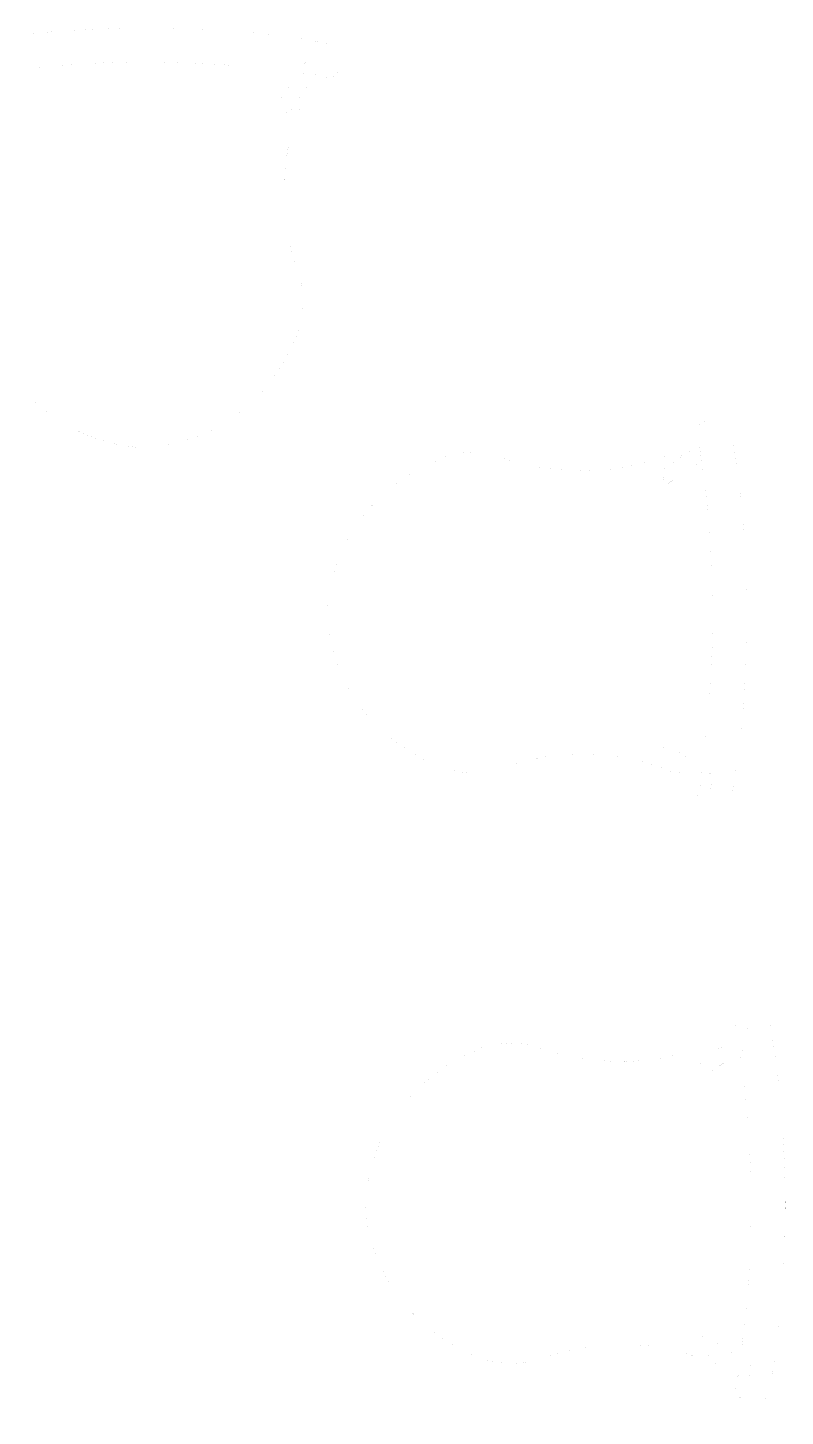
# Model space of a CAD drawing. Header units: metres. Extents: x -6.2 to 4.5, y -5 to 2.9.
# Drawn here: x -5.099 to -4.029, y -0.807 to 1.153 of the extents above; entities that cross this region are included whole.
import ezdxf

# ---------------------------------------------------------------- set-up
doc = ezdxf.new("R2010")
doc.units = ezdxf.units.M
doc.header["$LTSCALE"] = 10
doc.layers.get('0').update_dxf_attribs({"linetype": 'CONTINUOUS', "lineweight": 100})
doc.layers.add('roomitems', color=2, linetype='CONTINUOUS', lineweight=100)

# ---------------------------------------------------------------- blocks, each defined once
blk = doc.blocks.new('F-1-1')
at = {"color": 0, "const_width": 0.01}
for points in [[(1000, 250), (1000, 166.7)], [(1000, 166.7), (1000, 83.3)], [(1000, 83.3), (1000, 0)], [(1000, 0), (1000, -83.3)], [(1000, -83.3), (1000, -166.7)], [(1000, -166.7), (1000, -250)], [(1000, -250), (1000, -333.3)], [(1000, -333.3), (1000, -416.7)], [(1000, -416.7), (1000, -500)], [(-666.7, -500), (-833.3, -500)], [(-500, -500), (-666.7, -500)], [(-333.3, -500), (-500, -500)], [(-166.7, -500), (-333.3, -500)], [(0, -500), (-166.7, -500)], [(166.7, -500), (0, -500)], [(333.3, -500), (166.7, -500)], [(500, -500), (333.3, -500)], [(666.7, -500), (500, -500)], [(833.3, -500), (666.7, -500)], [(1000, -500), (833.3, -500)]]:
    blk.add_lwpolyline(points, dxfattribs=at)
blk = doc.blocks.new('F-1-8')
at = {"color": 0, "const_width": 0.01}
for points in [[(-87.8, 294), (-109.7, 292.7)], [(-65.8, 295.1), (-87.8, 294)], [(-43.9, 295.9), (-65.8, 295.1)], [(-21.9, 296.4), (-43.9, 295.9)], [(0, 296.5), (-21.9, 296.4)], [(22.2, 296.4), (0, 296.5)], [(44.5, 296), (22.2, 296.4)], [(66.7, 295.3), (44.5, 296)], [(88.9, 294.3), (66.7, 295.3)], [(111.1, 292.9), (88.9, 294.3)], [(-241.4, 277.8), (-263.3, 274.3)], [(-219.4, 281.1), (-241.4, 277.8)], [(-197.5, 284), (-219.4, 281.1)], [(-175.5, 286.6), (-197.5, 284)], [(-153.6, 289), (-175.5, 286.6)], [(-131.7, 291), (-153.6, 289)], [(-109.7, 292.7), (-131.7, 291)], [(133.3, 291.3), (111.1, 292.9)], [(155.4, 289.2), (133.3, 291.3)], [(177.6, 286.8), (155.4, 289.2)], [(199.7, 284), (177.6, 286.8)], [(221.7, 280.8), (199.7, 284)], [(243.7, 277.1), (221.7, 280.8)], [(265.7, 273), (243.7, 277.1)], [(-272.7, 267.1), (-272.8, 265.6)], [(-272.8, 265.6), (-272.8, 265.6)], [(-272.8, 265.6), (-272.8, 265.6)], [(-272.8, 265.6), (-272.8, 265.6)], [(-272.8, 265.6), (-272.8, 265.6)], [(-272.8, 265.6), (-272.8, 265.6)], [(-272.8, 265.6), (-272.8, 265.6)], [(-272.8, 265.6), (-272.8, 265.6)], [(-272.8, 265.6), (-272.8, 265.6)], [(-272.8, 265.6), (-272.8, 265.6)], [(-272.8, 265.6), (-272.8, 265.6)], [(-272.8, 265.6), (-272.8, 265.6)], [(-272.8, 265.6), (-272.8, 265.6)], [(-272.8, 265.6), (-272.8, 263.4)], [(-272.8, 263.4), (-272.8, 261.1)], [(-272.8, 261.1), (-272.8, 258.8)], [(-272.8, 258.8), (-272.8, 256.6)], [(-272.8, 256.6), (-272.8, 254.3)], [(-272.4, 268.4), (-272.7, 267.1)], [(-272, 269.6), (-272.4, 268.4)], [(-271.4, 270.6), (-272, 269.6)], [(-270.7, 271.5), (-271.4, 270.6)], [(-269.8, 272.3), (-270.7, 271.5)], [(-268.9, 272.9), (-269.8, 272.3)], [(-267.9, 273.4), (-268.9, 272.9)], [(-266.8, 273.8), (-267.9, 273.4)], [(-265.7, 274.1), (-266.8, 273.8)], [(-264.5, 274.2), (-265.7, 274.1)], [(-263.3, 274.3), (-264.5, 274.2)], [(-263.3, 274.3), (-263.3, 274.3)], [(266, 273), (265.7, 273)], [(266.4, 273), (266, 273)], [(266.7, 272.9), (266.4, 273)], [(267.1, 272.7), (266.7, 272.9)], [(267.5, 272.6), (267.1, 272.7)], [(267.9, 272.4), (267.5, 272.6)], [(268.3, 272.3), (267.9, 272.4)], [(268.6, 272.1), (268.3, 272.3)], [(268.9, 272), (268.6, 272.1)], [(269.1, 271.9), (268.9, 272)], [(269.2, 271.8), (269.1, 271.9)], [(270.1, 271.5), (269.2, 271.8)], [(269.2, 271.8), (269.2, 271.8)], [(270.7, 271), (270.1, 271.5)], [(271.3, 270.5), (270.7, 271)], [(271.7, 269.8), (271.3, 270.5)], [(272.1, 269.2), (271.7, 269.8)], [(272.4, 268.4), (272.1, 269.2)], [(272.5, 267.6), (272.4, 268.4)], [(272.7, 266.8), (272.5, 267.6)], [(272.7, 265.9), (272.7, 266.8)], [(272.8, 265), (272.7, 265.9)], [(272.8, 264.1), (272.8, 265)], [(272.8, 263.2), (272.8, 264.1)], [(272.8, 261.1), (272.8, 263.2)], [(272.8, 259), (272.8, 261.1)], [(272.8, 257), (272.8, 259)], [(272.8, 254.9), (272.8, 257)], [(272.8, 252.9), (272.8, 254.9)], [(-272.8, 254.3), (-272.8, 252)], [(-272.8, 252), (-272.8, 249.8)], [(-272.8, 249.8), (-272.8, 247.5)], [(-272.8, 247.5), (-272.8, 245.2)], [(-272.8, 245.2), (-272.8, 243)], [(-272.8, 243), (-272.8, 240.7)], [(-272.8, 240.7), (-272.8, 238.5)], [(-272.8, 238.5), (-272.7, 236.9)], [(-272.7, 236.9), (-272.3, 235.4)], [(-272.3, 235.4), (-271.8, 233.9)], [(-248.3, 244.9), (-250.3, 244.6)], [(-250.3, 244.6), (-246.4, 239)], [(-246.3, 245.2), (-248.3, 244.9)], [(-246.4, 239), (-242.6, 233.3)], [(-244.3, 245.6), (-246.3, 245.2)], [(-242.4, 245.9), (-244.3, 245.6)], [(-240.4, 246.2), (-242.4, 245.9)], [(-238.4, 246.5), (-240.4, 246.2)], [(-236.4, 246.8), (-238.4, 246.5)], [(-234.4, 247.1), (-236.4, 246.8)], [(-232.5, 247.4), (-234.4, 247.1)], [(-230.5, 247.7), (-232.5, 247.4)], [(-228.5, 248), (-230.5, 247.7)], [(-226.5, 248.3), (-228.5, 248)], [(-222.8, 242.7), (-226.5, 248.3)], [(-219, 237), (-222.8, 242.7)], [(-215.3, 231.3), (-219, 237)], [(-215.8, 232.9), (-194.3, 235.8)], [(-194.3, 235.8), (-172.8, 238.5)], [(-172.8, 238.5), (-151.3, 240.8)], [(-151.3, 240.8), (-129.7, 242.8)], [(-129.7, 242.8), (-108.1, 244.5)], [(-108.1, 244.5), (-86.5, 245.9)], [(-86.5, 245.9), (-64.9, 246.9)], [(-64.9, 246.9), (-43.3, 247.7)], [(-43.3, 247.7), (-21.6, 248.2)], [(-21.6, 248.2), (0, 248.3)], [(0, 248.3), (21.9, 248.2)], [(21.9, 248.2), (43.8, 247.7)], [(43.8, 247.7), (65.6, 246.9)], [(65.6, 246.9), (87.4, 245.9)], [(87.4, 245.9), (109.2, 244.5)], [(109.2, 244.5), (130.9, 242.8)], [(130.9, 242.8), (152.6, 240.8)], [(152.6, 240.8), (174.3, 238.5)], [(174.3, 238.5), (196, 235.8)], [(196, 235.8), (217.6, 232.9)], [(215.3, 231.3), (219, 237)], [(219, 237), (222.8, 242.7)], [(222.8, 242.7), (226.5, 248.3)], [(226.5, 248.3), (228.5, 248)], [(228.5, 248), (230.5, 247.7)], [(230.5, 247.7), (232.5, 247.4)], [(232.5, 247.4), (234.4, 247.1)], [(234.4, 247.1), (236.4, 246.8)], [(236.4, 246.8), (238.4, 246.5)], [(238.4, 246.5), (240.4, 246.2)], [(240.4, 246.2), (242.4, 245.9)], [(242.4, 245.9), (244.3, 245.6)], [(246.4, 239), (242.6, 233.3)], [(244.3, 245.6), (246.3, 245.2)], [(246.3, 245.2), (248.3, 244.9)], [(250.3, 244.6), (246.4, 239)], [(248.3, 244.9), (250.3, 244.6)], [(272.3, 235), (272.7, 236.7)], [(272.7, 236.7), (272.8, 238.5)], [(272.8, 250.8), (272.8, 252.9)], [(272.8, 248.7), (272.8, 250.8)], [(272.8, 246.7), (272.8, 248.7)], [(272.8, 244.6), (272.8, 246.7)], [(272.8, 242.6), (272.8, 244.6)], [(272.8, 240.5), (272.8, 242.6)], [(272.8, 238.5), (272.8, 240.5)], [(-271.8, 233.9), (-271, 232.5)], [(-271, 232.5), (-270.1, 231.2)], [(-270.1, 231.2), (-269.1, 230)], [(-269.1, 230), (-267.9, 228.9)], [(-267.9, 228.9), (-266.6, 227.9)], [(-266.6, 227.9), (-265.3, 227.2)], [(-265.3, 227.2), (-263.9, 226.6)], [(-263.9, 226.6), (-262.4, 226.2)], [(-262.4, 226.2), (-260.9, 226.1)], [(-260.9, 226.1), (-260.9, 226.1)], [(-260.9, 226.1), (-260.9, 226.1)], [(-260.9, 226.1), (-260.9, 226.1)], [(-260.9, 226.1), (-260.9, 226.1)], [(-260.9, 226.1), (-260.8, 226.1)], [(-260.8, 226.1), (-260.6, 226.1)], [(-260.6, 226.1), (-260.5, 226.1)], [(-260.5, 226.1), (-260.2, 226.1)], [(-260.2, 226.1), (-259.9, 226.1)], [(-259.9, 226.1), (-259.6, 226.1)], [(-259.6, 226.1), (-259.1, 226.1)], [(-259.1, 226.1), (-258.6, 226.1)], [(-258.6, 226.1), (-237.2, 229.6)], [(-242.6, 233.3), (-238.7, 227.6)], [(-238.7, 227.6), (-234.8, 222)], [(-237.2, 229.6), (-215.8, 232.9)], [(-234.8, 222), (-231, 216.3)], [(-231, 216.3), (-227.1, 210.7)], [(-211.5, 225.7), (-215.3, 231.3)], [(-207.8, 220), (-211.5, 225.7)], [(-204, 214.4), (-207.8, 220)], [(204, 214.4), (207.8, 220)], [(207.8, 220), (211.5, 225.7)], [(211.5, 225.7), (215.3, 231.3)], [(217.6, 232.9), (239.3, 229.6)], [(231, 216.3), (227.1, 210.7)], [(234.8, 222), (231, 216.3)], [(238.7, 227.6), (234.8, 222)], [(242.6, 233.3), (238.7, 227.6)], [(239.3, 229.6), (260.9, 226.1)], [(260.9, 226.1), (262.4, 226.2)], [(262.4, 226.2), (263.9, 226.5)], [(263.9, 226.5), (265.3, 227)], [(265.3, 227), (266.6, 227.7)], [(266.6, 227.7), (267.9, 228.5)], [(267.9, 228.5), (269.1, 229.5)], [(269.1, 229.5), (270.1, 230.7)], [(270.1, 230.7), (271, 232)], [(271, 232), (271.8, 233.4)], [(271.8, 233.4), (272.3, 235)], [(-227.6, 198.2), (-227.7, 196.4)], [(-227.7, 196.4), (-227.7, 194.8)], [(-227.3, 199.9), (-227.6, 198.2)], [(-226.7, 201.5), (-227.3, 199.9)], [(-227.1, 210.7), (-223.3, 205)], [(-226, 202.9), (-226.7, 201.5)], [(-225.1, 204.2), (-226, 202.9)], [(-224, 205.4), (-225.1, 204.2)], [(-222.9, 206.4), (-224, 205.4)], [(-223.3, 205), (-219.4, 199.3)], [(-221.6, 207.2), (-222.9, 206.4)], [(-220.2, 207.9), (-221.6, 207.2)], [(-218.8, 208.4), (-220.2, 207.9)], [(-219.4, 199.3), (-215.6, 193.7)], [(-217.3, 208.7), (-218.8, 208.4)], [(-215.9, 208.8), (-217.3, 208.7)], [(-180.2, 208.8), (-215.9, 208.8)], [(-200.3, 208.7), (-204, 214.4)], [(-196.5, 203), (-200.3, 208.7)], [(-192.7, 197.4), (-196.5, 203)], [(-189, 191.7), (-192.7, 197.4)], [(-144.5, 208.8), (-180.2, 208.8)], [(-108.8, 208.8), (-144.5, 208.8)], [(-73.1, 208.8), (-108.8, 208.8)], [(-37.5, 208.8), (-73.1, 208.8)], [(-1.8, 208.8), (-37.5, 208.8)], [(33.9, 208.8), (-1.8, 208.8)], [(69.6, 208.8), (33.9, 208.8)], [(105.3, 208.8), (69.6, 208.8)], [(140.9, 208.8), (105.3, 208.8)], [(176.6, 208.8), (140.9, 208.8)], [(212.3, 208.8), (176.6, 208.8)], [(189, 191.7), (192.7, 197.4)], [(192.7, 197.4), (196.5, 203)], [(196.5, 203), (200.3, 208.7)], [(200.3, 208.7), (204, 214.4)], [(212.4, 208.8), (212.3, 208.8)], [(212.5, 208.8), (212.4, 208.8)], [(212.7, 208.8), (212.5, 208.8)], [(212.9, 208.8), (212.7, 208.8)], [(213.2, 208.8), (212.9, 208.8)], [(213.5, 208.8), (213.2, 208.8)], [(213.8, 208.8), (213.5, 208.8)], [(214.1, 208.8), (213.8, 208.8)], [(214.3, 208.8), (214.1, 208.8)], [(214.5, 208.8), (214.3, 208.8)], [(214.6, 208.8), (214.5, 208.8)], [(214.7, 208.8), (214.6, 208.8)], [(216.1, 208.4), (214.7, 208.8)], [(219.4, 199.3), (215.6, 193.7)], [(217.4, 207.7), (216.1, 208.4)], [(218.6, 206.8), (217.4, 207.7)], [(219.7, 205.8), (218.6, 206.8)], [(223.3, 205), (219.4, 199.3)], [(220.7, 204.6), (219.7, 205.8)], [(221.5, 203.2), (220.7, 204.6)], [(222.2, 201.8), (221.5, 203.2)], [(222.7, 200.3), (222.2, 201.8)], [(223, 198.7), (222.7, 200.3)], [(223.2, 197.1), (223, 198.7)], [(223.2, 195.5), (223.2, 197.1)], [(227.1, 210.7), (223.3, 205)], [(-227.7, 194.8), (-227.7, 193.6)], [(-227.7, 193.6), (-227.7, 192.7)], [(-227.7, 192.7), (-227.7, 192.1)], [(-227.7, 192.1), (-227.7, 191.8)], [(-227.7, 191.8), (-227.7, 191.7)], [(-227.7, 191.7), (-227.7, 191.8)], [(-227.7, 191.8), (-227.7, 191.8)], [(-227.7, 191.8), (-227.7, 191.7)], [(-227.7, 191.7), (-227.7, 191.6)], [(-227.7, 191.6), (-227.7, 191.7)], [(-227.7, 191.7), (-227.7, 191.5)], [(-227.7, 191.5), (-224, 181.9)], [(-224, 181.9), (-220.6, 172.2)], [(-215.6, 193.7), (-211.7, 188)], [(-211.7, 188), (-207.9, 182.3)], [(-207.9, 182.3), (-204, 176.7)], [(-204, 176.7), (-202.1, 177)], [(-204, 176.7), (-204, 176.7)], [(-202.1, 177), (-200.3, 177.3)], [(-200.3, 177.3), (-198.4, 177.6)], [(-198.4, 177.6), (-196.5, 177.9)], [(-196.5, 177.9), (-194.6, 178.2)], [(-194.6, 178.2), (-192.7, 178.5)], [(-192.7, 178.5), (-190.9, 178.8)], [(-190.9, 178.8), (-189, 179.1)], [(-185.2, 186), (-189, 191.7)], [(-189, 179.1), (-187.1, 179.5)], [(-187.1, 179.5), (-185.2, 179.8)], [(-181.5, 180.4), (-185.2, 186)], [(-185.2, 179.8), (-183.3, 180.1)], [(-183.3, 180.1), (-181.5, 180.4)], [(181.5, 180.4), (185.2, 186)], [(183.3, 180.1), (181.5, 180.4)], [(185.2, 179.8), (183.3, 180.1)], [(185.2, 186), (189, 191.7)], [(187.1, 179.5), (185.2, 179.8)], [(189, 179.1), (187.1, 179.5)], [(190.9, 178.8), (189, 179.1)], [(192.7, 178.5), (190.9, 178.8)], [(194.6, 178.2), (192.7, 178.5)], [(196.5, 177.9), (194.6, 178.2)], [(198.4, 177.6), (196.5, 177.9)], [(200.3, 177.3), (198.4, 177.6)], [(202.1, 177), (200.3, 177.3)], [(204, 176.7), (202.1, 177)], [(207.9, 182.3), (204, 176.7)], [(204, 176.7), (204, 176.7)], [(211.7, 188), (207.9, 182.3)], [(215.6, 193.7), (211.7, 188)], [(215.3, 174.6), (219, 184.3)], [(219, 184.3), (223, 194)], [(223, 194), (223.2, 195.5)], [(-220.6, 172.2), (-217.5, 162.5)], [(-217.5, 162.5), (-214.7, 152.7)], [(208.8, 154.9), (211.9, 164.8)], [(211.9, 164.8), (215.3, 174.6)], [(-214.7, 152.7), (-212.2, 142.9)], [(-212.2, 142.9), (-209.9, 133)], [(203.7, 134.8), (206.1, 144.9)], [(206.1, 144.9), (208.8, 154.9)], [(-209.9, 133), (-208, 123)], [(-208, 123), (-206.4, 112.9)], [(200, 114.4), (201.7, 124.7)], [(201.7, 124.7), (203.7, 134.8)], [(-206.4, 112.9), (-205, 102.7)], [(-205, 102.7), (-204, 92.5)], [(197.7, 93.8), (198.6, 104.1)], [(198.6, 104.1), (200, 114.4)], [(-204, 92.5), (-203.3, 82.1)], [(-203.3, 82.1), (-202.8, 71.7)], [(196.9, 72.9), (197.1, 83.4)], [(197.1, 83.4), (197.7, 93.8)], [(-202.9, 61.5), (-203.2, 51.3)], [(-202.8, 71.7), (-202.9, 61.5)], [(196.8, 62.4), (196.9, 72.9)], [(197, 52), (196.8, 62.4)], [(-203.8, 41.1), (-204.6, 30.9)], [(-203.2, 51.3), (-203.8, 41.1)], [(197.5, 41.6), (197, 52)], [(198.4, 31.3), (197.5, 41.6)], [(-205.6, 20.8), (-207, 10.7)], [(-204.6, 30.9), (-205.6, 20.8)], [(199.6, 21.1), (198.4, 31.3)], [(201, 11), (199.6, 21.1)], [(-208.6, 0.6), (-210.6, -9.5)], [(-207, 10.7), (-208.6, 0.6)], [(202.8, 0.9), (201, 11)], [(204.9, -9.1), (202.8, 0.9)], [(-212.8, -19.6), (-215.5, -29.6)], [(-210.6, -9.5), (-212.8, -19.6)], [(207.2, -19), (204.9, -9.1)], [(209.8, -28.8), (207.2, -19)], [(-215.5, -29.6), (-218.4, -39.5)], [(212.7, -38.6), (209.8, -28.8)], [(215.9, -48.2), (212.7, -38.6)], [(-224, -56.6), (-225.7, -63.9)], [(-221.8, -49.4), (-224, -56.6)], [(-218.4, -39.5), (-221.8, -49.4)], [(218.3, -55.4), (215.9, -48.2)], [(220.2, -62.7), (218.3, -55.4)], [(-227.1, -71.3), (-228.1, -78.8)], [(-225.7, -63.9), (-227.1, -71.3)], [(221.7, -70.1), (220.2, -62.7)], [(222.7, -77.6), (221.7, -70.1)], [(223.2, -85.1), (222.7, -77.6)], [(-228.6, -86.3), (-228.8, -93.9)], [(-228.8, -93.9), (-228.5, -101.5)], [(-228.1, -78.8), (-228.6, -86.3)], [(222.9, -100.2), (223.3, -92.7)], [(223.3, -92.7), (223.2, -85.1)], [(-228.5, -101.5), (-227.8, -109)], [(-227.8, -109), (-226.6, -116.5)], [(-226.6, -116.5), (-225.1, -123.9)], [(219.2, -122.7), (220.9, -115.2)], [(220.9, -115.2), (222.1, -107.8)], [(222.1, -107.8), (222.9, -100.2)], [(-225.1, -123.9), (-223.1, -131.2)], [(-223.1, -131.2), (-220.6, -138.4)], [(-219.4, -137.1), (-219.4, -137.1)], [(-219.4, -137.1), (-209.3, -159.6)], [(204.5, -159.7), (214.7, -137.1)], [(214.7, -137.1), (217.2, -130)], [(217.2, -130), (219.2, -122.7)], [(-209.3, -159.6), (-197.3, -180.8)], [(192.5, -180.9), (204.5, -159.7)], [(-197.3, -180.8), (-183.5, -200.4)], [(178.8, -200.6), (192.5, -180.9)], [(-183.5, -200.4), (-168.2, -218.5)], [(163.4, -218.8), (178.8, -200.6)], [(-168.2, -218.5), (-151.3, -235)], [(-151.3, -235), (-133.1, -249.7)], [(146.6, -235.4), (163.4, -218.8)], [(-133.1, -249.7), (-113.7, -262.6)], [(109, -263.1), (128.4, -250.2)], [(128.4, -250.2), (146.6, -235.4)], [(-113.7, -262.6), (-93.2, -273.6)], [(-93.2, -273.6), (-71.6, -282.6)], [(66.9, -283.1), (88.4, -274.1)], [(88.4, -274.1), (109, -263.1)], [(-71.6, -282.6), (-49.3, -289.4)], [(-49.3, -289.4), (-26.1, -294.1)], [(21.4, -294.4), (44.5, -289.9)], [(44.5, -289.9), (66.9, -283.1)], [(-26.1, -294.1), (-2.4, -296.5)], [(-2.4, -296.5), (21.4, -294.4)]]:
    blk.add_lwpolyline(points, dxfattribs=at)
blk = doc.blocks.new('F-1-11')
at = {"color": 0, "const_width": 0.01}
for points in [[(-87.8, 294), (-109.7, 292.7)], [(-65.8, 295.1), (-87.8, 294)], [(-43.9, 295.9), (-65.8, 295.1)], [(-21.9, 296.4), (-43.9, 295.9)], [(0, 296.5), (-21.9, 296.4)], [(22.2, 296.4), (0, 296.5)], [(44.5, 296), (22.2, 296.4)], [(66.7, 295.3), (44.5, 296)], [(88.9, 294.3), (66.7, 295.3)], [(111.1, 292.9), (88.9, 294.3)], [(-241.4, 277.8), (-263.3, 274.3)], [(-219.4, 281.1), (-241.4, 277.8)], [(-197.5, 284), (-219.4, 281.1)], [(-175.5, 286.6), (-197.5, 284)], [(-153.6, 289), (-175.5, 286.6)], [(-131.7, 291), (-153.6, 289)], [(-109.7, 292.7), (-131.7, 291)], [(133.3, 291.3), (111.1, 292.9)], [(155.4, 289.2), (133.3, 291.3)], [(177.6, 286.8), (155.4, 289.2)], [(199.7, 284), (177.6, 286.8)], [(221.7, 280.8), (199.7, 284)], [(243.7, 277.1), (221.7, 280.8)], [(265.7, 273), (243.7, 277.1)], [(-272.7, 267.1), (-272.8, 265.6)], [(-272.8, 265.6), (-272.8, 265.6)], [(-272.8, 265.6), (-272.8, 265.6)], [(-272.8, 265.6), (-272.8, 265.6)], [(-272.8, 265.6), (-272.8, 265.6)], [(-272.8, 265.6), (-272.8, 265.6)], [(-272.8, 265.6), (-272.8, 265.6)], [(-272.8, 265.6), (-272.8, 265.6)], [(-272.8, 265.6), (-272.8, 265.6)], [(-272.8, 265.6), (-272.8, 265.6)], [(-272.8, 265.6), (-272.8, 265.6)], [(-272.8, 265.6), (-272.8, 265.6)], [(-272.8, 265.6), (-272.8, 265.6)], [(-272.8, 265.6), (-272.8, 263.4)], [(-272.8, 263.4), (-272.8, 261.1)], [(-272.8, 261.1), (-272.8, 258.8)], [(-272.8, 258.8), (-272.8, 256.6)], [(-272.8, 256.6), (-272.8, 254.3)], [(-272.4, 268.4), (-272.7, 267.1)], [(-272, 269.6), (-272.4, 268.4)], [(-271.4, 270.6), (-272, 269.6)], [(-270.7, 271.5), (-271.4, 270.6)], [(-269.8, 272.3), (-270.7, 271.5)], [(-268.9, 272.9), (-269.8, 272.3)], [(-267.9, 273.4), (-268.9, 272.9)], [(-266.8, 273.8), (-267.9, 273.4)], [(-265.7, 274.1), (-266.8, 273.8)], [(-264.5, 274.2), (-265.7, 274.1)], [(-263.3, 274.3), (-264.5, 274.2)], [(-263.3, 274.3), (-263.3, 274.3)], [(266, 273), (265.7, 273)], [(266.4, 273), (266, 273)], [(266.7, 272.9), (266.4, 273)], [(267.1, 272.7), (266.7, 272.9)], [(267.5, 272.6), (267.1, 272.7)], [(267.9, 272.4), (267.5, 272.6)], [(268.3, 272.3), (267.9, 272.4)], [(268.6, 272.1), (268.3, 272.3)], [(268.9, 272), (268.6, 272.1)], [(269.1, 271.9), (268.9, 272)], [(269.2, 271.8), (269.1, 271.9)], [(270.1, 271.5), (269.2, 271.8)], [(269.2, 271.8), (269.2, 271.8)], [(270.7, 271), (270.1, 271.5)], [(271.3, 270.5), (270.7, 271)], [(271.7, 269.8), (271.3, 270.5)], [(272.1, 269.2), (271.7, 269.8)], [(272.4, 268.4), (272.1, 269.2)], [(272.5, 267.6), (272.4, 268.4)], [(272.7, 266.8), (272.5, 267.6)], [(272.7, 265.9), (272.7, 266.8)], [(272.8, 265), (272.7, 265.9)], [(272.8, 264.1), (272.8, 265)], [(272.8, 263.2), (272.8, 264.1)], [(272.8, 261.1), (272.8, 263.2)], [(272.8, 259), (272.8, 261.1)], [(272.8, 257), (272.8, 259)], [(272.8, 254.9), (272.8, 257)], [(272.8, 252.9), (272.8, 254.9)], [(-272.8, 254.3), (-272.8, 252)], [(-272.8, 252), (-272.8, 249.8)], [(-272.8, 249.8), (-272.8, 247.5)], [(-272.8, 247.5), (-272.8, 245.2)], [(-272.8, 245.2), (-272.8, 243)], [(-272.8, 243), (-272.8, 240.7)], [(-272.8, 240.7), (-272.8, 238.5)], [(-272.8, 238.5), (-272.7, 236.9)], [(-272.7, 236.9), (-272.3, 235.4)], [(-272.3, 235.4), (-271.8, 233.9)], [(-248.3, 244.9), (-250.3, 244.6)], [(-250.3, 244.6), (-246.4, 239)], [(-246.3, 245.2), (-248.3, 244.9)], [(-246.4, 239), (-242.6, 233.3)], [(-244.3, 245.6), (-246.3, 245.2)], [(-242.4, 245.9), (-244.3, 245.6)], [(-240.4, 246.2), (-242.4, 245.9)], [(-238.4, 246.5), (-240.4, 246.2)], [(-236.4, 246.8), (-238.4, 246.5)], [(-234.4, 247.1), (-236.4, 246.8)], [(-232.5, 247.4), (-234.4, 247.1)], [(-230.5, 247.7), (-232.5, 247.4)], [(-228.5, 248), (-230.5, 247.7)], [(-226.5, 248.3), (-228.5, 248)], [(-222.8, 242.7), (-226.5, 248.3)], [(-219, 237), (-222.8, 242.7)], [(-215.3, 231.3), (-219, 237)], [(-215.8, 232.9), (-194.3, 235.8)], [(-194.3, 235.8), (-172.8, 238.5)], [(-172.8, 238.5), (-151.3, 240.8)], [(-151.3, 240.8), (-129.7, 242.8)], [(-129.7, 242.8), (-108.1, 244.5)], [(-108.1, 244.5), (-86.5, 245.9)], [(-86.5, 245.9), (-64.9, 246.9)], [(-64.9, 246.9), (-43.3, 247.7)], [(-43.3, 247.7), (-21.6, 248.2)], [(-21.6, 248.2), (0, 248.3)], [(0, 248.3), (21.9, 248.2)], [(21.9, 248.2), (43.8, 247.7)], [(43.8, 247.7), (65.6, 246.9)], [(65.6, 246.9), (87.4, 245.9)], [(87.4, 245.9), (109.2, 244.5)], [(109.2, 244.5), (130.9, 242.8)], [(130.9, 242.8), (152.6, 240.8)], [(152.6, 240.8), (174.3, 238.5)], [(174.3, 238.5), (196, 235.8)], [(196, 235.8), (217.6, 232.9)], [(215.3, 231.3), (219, 237)], [(219, 237), (222.8, 242.7)], [(222.8, 242.7), (226.5, 248.3)], [(226.5, 248.3), (228.5, 248)], [(228.5, 248), (230.5, 247.7)], [(230.5, 247.7), (232.5, 247.4)], [(232.5, 247.4), (234.4, 247.1)], [(234.4, 247.1), (236.4, 246.8)], [(236.4, 246.8), (238.4, 246.5)], [(238.4, 246.5), (240.4, 246.2)], [(240.4, 246.2), (242.4, 245.9)], [(242.4, 245.9), (244.3, 245.6)], [(246.4, 239), (242.6, 233.3)], [(244.3, 245.6), (246.3, 245.2)], [(246.3, 245.2), (248.3, 244.9)], [(250.3, 244.6), (246.4, 239)], [(248.3, 244.9), (250.3, 244.6)], [(272.3, 235), (272.7, 236.7)], [(272.7, 236.7), (272.8, 238.5)], [(272.8, 250.8), (272.8, 252.9)], [(272.8, 248.7), (272.8, 250.8)], [(272.8, 246.7), (272.8, 248.7)], [(272.8, 244.6), (272.8, 246.7)], [(272.8, 242.6), (272.8, 244.6)], [(272.8, 240.5), (272.8, 242.6)], [(272.8, 238.5), (272.8, 240.5)], [(-271.8, 233.9), (-271, 232.5)], [(-271, 232.5), (-270.1, 231.2)], [(-270.1, 231.2), (-269.1, 230)], [(-269.1, 230), (-267.9, 228.9)], [(-267.9, 228.9), (-266.6, 227.9)], [(-266.6, 227.9), (-265.3, 227.2)], [(-265.3, 227.2), (-263.9, 226.6)], [(-263.9, 226.6), (-262.4, 226.2)], [(-262.4, 226.2), (-260.9, 226.1)], [(-260.9, 226.1), (-260.9, 226.1)], [(-260.9, 226.1), (-260.9, 226.1)], [(-260.9, 226.1), (-260.9, 226.1)], [(-260.9, 226.1), (-260.9, 226.1)], [(-260.9, 226.1), (-260.8, 226.1)], [(-260.8, 226.1), (-260.6, 226.1)], [(-260.6, 226.1), (-260.5, 226.1)], [(-260.5, 226.1), (-260.2, 226.1)], [(-260.2, 226.1), (-259.9, 226.1)], [(-259.9, 226.1), (-259.6, 226.1)], [(-259.6, 226.1), (-259.1, 226.1)], [(-259.1, 226.1), (-258.6, 226.1)], [(-258.6, 226.1), (-237.2, 229.6)], [(-242.6, 233.3), (-238.7, 227.6)], [(-238.7, 227.6), (-234.8, 222)], [(-237.2, 229.6), (-215.8, 232.9)], [(-234.8, 222), (-231, 216.3)], [(-231, 216.3), (-227.1, 210.7)], [(-211.5, 225.7), (-215.3, 231.3)], [(-207.8, 220), (-211.5, 225.7)], [(-204, 214.4), (-207.8, 220)], [(204, 214.4), (207.8, 220)], [(207.8, 220), (211.5, 225.7)], [(211.5, 225.7), (215.3, 231.3)], [(217.6, 232.9), (239.3, 229.6)], [(231, 216.3), (227.1, 210.7)], [(234.8, 222), (231, 216.3)], [(238.7, 227.6), (234.8, 222)], [(242.6, 233.3), (238.7, 227.6)], [(239.3, 229.6), (260.9, 226.1)], [(260.9, 226.1), (262.4, 226.2)], [(262.4, 226.2), (263.9, 226.5)], [(263.9, 226.5), (265.3, 227)], [(265.3, 227), (266.6, 227.7)], [(266.6, 227.7), (267.9, 228.5)], [(267.9, 228.5), (269.1, 229.5)], [(269.1, 229.5), (270.1, 230.7)], [(270.1, 230.7), (271, 232)], [(271, 232), (271.8, 233.4)], [(271.8, 233.4), (272.3, 235)], [(-227.6, 198.2), (-227.7, 196.4)], [(-227.7, 196.4), (-227.7, 194.8)], [(-227.3, 199.9), (-227.6, 198.2)], [(-226.7, 201.5), (-227.3, 199.9)], [(-227.1, 210.7), (-223.3, 205)], [(-226, 202.9), (-226.7, 201.5)], [(-225.1, 204.2), (-226, 202.9)], [(-224, 205.4), (-225.1, 204.2)], [(-222.9, 206.4), (-224, 205.4)], [(-223.3, 205), (-219.4, 199.3)], [(-221.6, 207.2), (-222.9, 206.4)], [(-220.2, 207.9), (-221.6, 207.2)], [(-218.8, 208.4), (-220.2, 207.9)], [(-219.4, 199.3), (-215.6, 193.7)], [(-217.3, 208.7), (-218.8, 208.4)], [(-215.9, 208.8), (-217.3, 208.7)], [(-180.2, 208.8), (-215.9, 208.8)], [(-200.3, 208.7), (-204, 214.4)], [(-196.5, 203), (-200.3, 208.7)], [(-192.7, 197.4), (-196.5, 203)], [(-189, 191.7), (-192.7, 197.4)], [(-144.5, 208.8), (-180.2, 208.8)], [(-108.8, 208.8), (-144.5, 208.8)], [(-73.1, 208.8), (-108.8, 208.8)], [(-37.5, 208.8), (-73.1, 208.8)], [(-1.8, 208.8), (-37.5, 208.8)], [(33.9, 208.8), (-1.8, 208.8)], [(69.6, 208.8), (33.9, 208.8)], [(105.3, 208.8), (69.6, 208.8)], [(140.9, 208.8), (105.3, 208.8)], [(176.6, 208.8), (140.9, 208.8)], [(212.3, 208.8), (176.6, 208.8)], [(189, 191.7), (192.7, 197.4)], [(192.7, 197.4), (196.5, 203)], [(196.5, 203), (200.3, 208.7)], [(200.3, 208.7), (204, 214.4)], [(212.4, 208.8), (212.3, 208.8)], [(212.5, 208.8), (212.4, 208.8)], [(212.7, 208.8), (212.5, 208.8)], [(212.9, 208.8), (212.7, 208.8)], [(213.2, 208.8), (212.9, 208.8)], [(213.5, 208.8), (213.2, 208.8)], [(213.8, 208.8), (213.5, 208.8)], [(214.1, 208.8), (213.8, 208.8)], [(214.3, 208.8), (214.1, 208.8)], [(214.5, 208.8), (214.3, 208.8)], [(214.6, 208.8), (214.5, 208.8)], [(214.7, 208.8), (214.6, 208.8)], [(216.1, 208.4), (214.7, 208.8)], [(219.4, 199.3), (215.6, 193.7)], [(217.4, 207.7), (216.1, 208.4)], [(218.6, 206.8), (217.4, 207.7)], [(219.7, 205.8), (218.6, 206.8)], [(223.3, 205), (219.4, 199.3)], [(220.7, 204.6), (219.7, 205.8)], [(221.5, 203.2), (220.7, 204.6)], [(222.2, 201.8), (221.5, 203.2)], [(222.7, 200.3), (222.2, 201.8)], [(223, 198.7), (222.7, 200.3)], [(223.2, 197.1), (223, 198.7)], [(223.2, 195.5), (223.2, 197.1)], [(227.1, 210.7), (223.3, 205)], [(-227.7, 194.8), (-227.7, 193.6)], [(-227.7, 193.6), (-227.7, 192.7)], [(-227.7, 192.7), (-227.7, 192.1)], [(-227.7, 192.1), (-227.7, 191.8)], [(-227.7, 191.8), (-227.7, 191.7)], [(-227.7, 191.7), (-227.7, 191.8)], [(-227.7, 191.8), (-227.7, 191.8)], [(-227.7, 191.8), (-227.7, 191.7)], [(-227.7, 191.7), (-227.7, 191.6)], [(-227.7, 191.6), (-227.7, 191.7)], [(-227.7, 191.7), (-227.7, 191.5)], [(-227.7, 191.5), (-224, 181.9)], [(-224, 181.9), (-220.6, 172.2)], [(-215.6, 193.7), (-211.7, 188)], [(-211.7, 188), (-207.9, 182.3)], [(-207.9, 182.3), (-204, 176.7)], [(-204, 176.7), (-202.1, 177)], [(-204, 176.7), (-204, 176.7)], [(-202.1, 177), (-200.3, 177.3)], [(-200.3, 177.3), (-198.4, 177.6)], [(-198.4, 177.6), (-196.5, 177.9)], [(-196.5, 177.9), (-194.6, 178.2)], [(-194.6, 178.2), (-192.7, 178.5)], [(-192.7, 178.5), (-190.9, 178.8)], [(-190.9, 178.8), (-189, 179.1)], [(-185.2, 186), (-189, 191.7)], [(-189, 179.1), (-187.1, 179.5)], [(-187.1, 179.5), (-185.2, 179.8)], [(-181.5, 180.4), (-185.2, 186)], [(-185.2, 179.8), (-183.3, 180.1)], [(-183.3, 180.1), (-181.5, 180.4)], [(181.5, 180.4), (185.2, 186)], [(183.3, 180.1), (181.5, 180.4)], [(185.2, 179.8), (183.3, 180.1)], [(185.2, 186), (189, 191.7)], [(187.1, 179.5), (185.2, 179.8)], [(189, 179.1), (187.1, 179.5)], [(190.9, 178.8), (189, 179.1)], [(192.7, 178.5), (190.9, 178.8)], [(194.6, 178.2), (192.7, 178.5)], [(196.5, 177.9), (194.6, 178.2)], [(198.4, 177.6), (196.5, 177.9)], [(200.3, 177.3), (198.4, 177.6)], [(202.1, 177), (200.3, 177.3)], [(204, 176.7), (202.1, 177)], [(207.9, 182.3), (204, 176.7)], [(204, 176.7), (204, 176.7)], [(211.7, 188), (207.9, 182.3)], [(215.6, 193.7), (211.7, 188)], [(215.3, 174.6), (219, 184.3)], [(219, 184.3), (223, 194)], [(223, 194), (223.2, 195.5)], [(-220.6, 172.2), (-217.5, 162.5)], [(-217.5, 162.5), (-214.7, 152.7)], [(208.8, 154.9), (211.9, 164.8)], [(211.9, 164.8), (215.3, 174.6)], [(-214.7, 152.7), (-212.2, 142.9)], [(-212.2, 142.9), (-209.9, 133)], [(203.7, 134.8), (206.1, 144.9)], [(206.1, 144.9), (208.8, 154.9)], [(-209.9, 133), (-208, 123)], [(-208, 123), (-206.4, 112.9)], [(200, 114.4), (201.7, 124.7)], [(201.7, 124.7), (203.7, 134.8)], [(-206.4, 112.9), (-205, 102.7)], [(-205, 102.7), (-204, 92.5)], [(197.7, 93.8), (198.6, 104.1)], [(198.6, 104.1), (200, 114.4)], [(-204, 92.5), (-203.3, 82.1)], [(-203.3, 82.1), (-202.8, 71.7)], [(196.9, 72.9), (197.1, 83.4)], [(197.1, 83.4), (197.7, 93.8)], [(-202.9, 61.5), (-203.2, 51.3)], [(-202.8, 71.7), (-202.9, 61.5)], [(196.8, 62.4), (196.9, 72.9)], [(197, 52), (196.8, 62.4)], [(-203.8, 41.1), (-204.6, 30.9)], [(-203.2, 51.3), (-203.8, 41.1)], [(197.5, 41.6), (197, 52)], [(198.4, 31.3), (197.5, 41.6)], [(-205.6, 20.8), (-207, 10.7)], [(-204.6, 30.9), (-205.6, 20.8)], [(199.6, 21.1), (198.4, 31.3)], [(201, 11), (199.6, 21.1)], [(-208.6, 0.6), (-210.6, -9.5)], [(-207, 10.7), (-208.6, 0.6)], [(202.8, 0.9), (201, 11)], [(204.9, -9.1), (202.8, 0.9)], [(-212.8, -19.6), (-215.5, -29.6)], [(-210.6, -9.5), (-212.8, -19.6)], [(207.2, -19), (204.9, -9.1)], [(209.8, -28.8), (207.2, -19)], [(-215.5, -29.6), (-218.4, -39.5)], [(212.7, -38.6), (209.8, -28.8)], [(215.9, -48.2), (212.7, -38.6)], [(-224, -56.6), (-225.7, -63.9)], [(-221.8, -49.4), (-224, -56.6)], [(-218.4, -39.5), (-221.8, -49.4)], [(218.3, -55.4), (215.9, -48.2)], [(220.2, -62.7), (218.3, -55.4)], [(-227.1, -71.3), (-228.1, -78.8)], [(-225.7, -63.9), (-227.1, -71.3)], [(221.7, -70.1), (220.2, -62.7)], [(222.7, -77.6), (221.7, -70.1)], [(223.2, -85.1), (222.7, -77.6)], [(-228.6, -86.3), (-228.8, -93.9)], [(-228.8, -93.9), (-228.5, -101.5)], [(-228.1, -78.8), (-228.6, -86.3)], [(222.9, -100.2), (223.3, -92.7)], [(223.3, -92.7), (223.2, -85.1)], [(-228.5, -101.5), (-227.8, -109)], [(-227.8, -109), (-226.6, -116.5)], [(-226.6, -116.5), (-225.1, -123.9)], [(219.2, -122.7), (220.9, -115.2)], [(220.9, -115.2), (222.1, -107.8)], [(222.1, -107.8), (222.9, -100.2)], [(-225.1, -123.9), (-223.1, -131.2)], [(-223.1, -131.2), (-220.6, -138.4)], [(-219.4, -137.1), (-219.4, -137.1)], [(-219.4, -137.1), (-209.3, -159.6)], [(204.5, -159.7), (214.7, -137.1)], [(214.7, -137.1), (217.2, -130)], [(217.2, -130), (219.2, -122.7)], [(-209.3, -159.6), (-197.3, -180.8)], [(192.5, -180.9), (204.5, -159.7)], [(-197.3, -180.8), (-183.5, -200.4)], [(178.8, -200.6), (192.5, -180.9)], [(-183.5, -200.4), (-168.2, -218.5)], [(163.4, -218.8), (178.8, -200.6)], [(-168.2, -218.5), (-151.3, -235)], [(-151.3, -235), (-133.1, -249.7)], [(146.6, -235.4), (163.4, -218.8)], [(-133.1, -249.7), (-113.7, -262.6)], [(109, -263.1), (128.4, -250.2)], [(128.4, -250.2), (146.6, -235.4)], [(-113.7, -262.6), (-93.2, -273.6)], [(-93.2, -273.6), (-71.6, -282.6)], [(66.9, -283.1), (88.4, -274.1)], [(88.4, -274.1), (109, -263.1)], [(-71.6, -282.6), (-49.3, -289.4)], [(-49.3, -289.4), (-26.1, -294.1)], [(21.4, -294.4), (44.5, -289.9)], [(44.5, -289.9), (66.9, -283.1)], [(-26.1, -294.1), (-2.4, -296.5)], [(-2.4, -296.5), (21.4, -294.4)]]:
    blk.add_lwpolyline(points, dxfattribs=at)
blk = doc.blocks.new('F-1-12')
at = {"color": 0, "const_width": 0.01}
for points in [[(-87.8, 294), (-109.7, 292.7)], [(-65.8, 295.1), (-87.8, 294)], [(-43.9, 295.9), (-65.8, 295.1)], [(-21.9, 296.4), (-43.9, 295.9)], [(0, 296.5), (-21.9, 296.4)], [(22.2, 296.4), (0, 296.5)], [(44.5, 296), (22.2, 296.4)], [(66.7, 295.3), (44.5, 296)], [(88.9, 294.3), (66.7, 295.3)], [(111.1, 292.9), (88.9, 294.3)], [(-241.4, 277.8), (-263.3, 274.3)], [(-219.4, 281.1), (-241.4, 277.8)], [(-197.5, 284), (-219.4, 281.1)], [(-175.5, 286.6), (-197.5, 284)], [(-153.6, 289), (-175.5, 286.6)], [(-131.7, 291), (-153.6, 289)], [(-109.7, 292.7), (-131.7, 291)], [(133.3, 291.3), (111.1, 292.9)], [(155.4, 289.2), (133.3, 291.3)], [(177.6, 286.8), (155.4, 289.2)], [(199.7, 284), (177.6, 286.8)], [(221.7, 280.8), (199.7, 284)], [(243.7, 277.1), (221.7, 280.8)], [(265.7, 273), (243.7, 277.1)], [(-272.7, 267.1), (-272.8, 265.6)], [(-272.8, 265.6), (-272.8, 265.6)], [(-272.8, 265.6), (-272.8, 265.6)], [(-272.8, 265.6), (-272.8, 265.6)], [(-272.8, 265.6), (-272.8, 265.6)], [(-272.8, 265.6), (-272.8, 265.6)], [(-272.8, 265.6), (-272.8, 265.6)], [(-272.8, 265.6), (-272.8, 265.6)], [(-272.8, 265.6), (-272.8, 265.6)], [(-272.8, 265.6), (-272.8, 265.6)], [(-272.8, 265.6), (-272.8, 265.6)], [(-272.8, 265.6), (-272.8, 265.6)], [(-272.8, 265.6), (-272.8, 265.6)], [(-272.8, 265.6), (-272.8, 263.4)], [(-272.8, 263.4), (-272.8, 261.1)], [(-272.8, 261.1), (-272.8, 258.8)], [(-272.8, 258.8), (-272.8, 256.6)], [(-272.8, 256.6), (-272.8, 254.3)], [(-272.4, 268.4), (-272.7, 267.1)], [(-272, 269.6), (-272.4, 268.4)], [(-271.4, 270.6), (-272, 269.6)], [(-270.7, 271.5), (-271.4, 270.6)], [(-269.8, 272.3), (-270.7, 271.5)], [(-268.9, 272.9), (-269.8, 272.3)], [(-267.9, 273.4), (-268.9, 272.9)], [(-266.8, 273.8), (-267.9, 273.4)], [(-265.7, 274.1), (-266.8, 273.8)], [(-264.5, 274.2), (-265.7, 274.1)], [(-263.3, 274.3), (-264.5, 274.2)], [(-263.3, 274.3), (-263.3, 274.3)], [(266, 273), (265.7, 273)], [(266.4, 273), (266, 273)], [(266.7, 272.9), (266.4, 273)], [(267.1, 272.7), (266.7, 272.9)], [(267.5, 272.6), (267.1, 272.7)], [(267.9, 272.4), (267.5, 272.6)], [(268.3, 272.3), (267.9, 272.4)], [(268.6, 272.1), (268.3, 272.3)], [(268.9, 272), (268.6, 272.1)], [(269.1, 271.9), (268.9, 272)], [(269.2, 271.8), (269.1, 271.9)], [(270.1, 271.5), (269.2, 271.8)], [(269.2, 271.8), (269.2, 271.8)], [(270.7, 271), (270.1, 271.5)], [(271.3, 270.5), (270.7, 271)], [(271.7, 269.8), (271.3, 270.5)], [(272.1, 269.2), (271.7, 269.8)], [(272.4, 268.4), (272.1, 269.2)], [(272.5, 267.6), (272.4, 268.4)], [(272.7, 266.8), (272.5, 267.6)], [(272.7, 265.9), (272.7, 266.8)], [(272.8, 265), (272.7, 265.9)], [(272.8, 264.1), (272.8, 265)], [(272.8, 263.2), (272.8, 264.1)], [(272.8, 261.1), (272.8, 263.2)], [(272.8, 259), (272.8, 261.1)], [(272.8, 257), (272.8, 259)], [(272.8, 254.9), (272.8, 257)], [(272.8, 252.9), (272.8, 254.9)], [(-272.8, 254.3), (-272.8, 252)], [(-272.8, 252), (-272.8, 249.8)], [(-272.8, 249.8), (-272.8, 247.5)], [(-272.8, 247.5), (-272.8, 245.2)], [(-272.8, 245.2), (-272.8, 243)], [(-272.8, 243), (-272.8, 240.7)], [(-272.8, 240.7), (-272.8, 238.5)], [(-272.8, 238.5), (-272.7, 236.9)], [(-272.7, 236.9), (-272.3, 235.4)], [(-272.3, 235.4), (-271.8, 233.9)], [(-248.3, 244.9), (-250.3, 244.6)], [(-250.3, 244.6), (-246.4, 239)], [(-246.3, 245.2), (-248.3, 244.9)], [(-246.4, 239), (-242.6, 233.3)], [(-244.3, 245.6), (-246.3, 245.2)], [(-242.4, 245.9), (-244.3, 245.6)], [(-240.4, 246.2), (-242.4, 245.9)], [(-238.4, 246.5), (-240.4, 246.2)], [(-236.4, 246.8), (-238.4, 246.5)], [(-234.4, 247.1), (-236.4, 246.8)], [(-232.5, 247.4), (-234.4, 247.1)], [(-230.5, 247.7), (-232.5, 247.4)], [(-228.5, 248), (-230.5, 247.7)], [(-226.5, 248.3), (-228.5, 248)], [(-222.8, 242.7), (-226.5, 248.3)], [(-219, 237), (-222.8, 242.7)], [(-215.3, 231.3), (-219, 237)], [(-215.8, 232.9), (-194.3, 235.8)], [(-194.3, 235.8), (-172.8, 238.5)], [(-172.8, 238.5), (-151.3, 240.8)], [(-151.3, 240.8), (-129.7, 242.8)], [(-129.7, 242.8), (-108.1, 244.5)], [(-108.1, 244.5), (-86.5, 245.9)], [(-86.5, 245.9), (-64.9, 246.9)], [(-64.9, 246.9), (-43.3, 247.7)], [(-43.3, 247.7), (-21.6, 248.2)], [(-21.6, 248.2), (0, 248.3)], [(0, 248.3), (21.9, 248.2)], [(21.9, 248.2), (43.8, 247.7)], [(43.8, 247.7), (65.6, 246.9)], [(65.6, 246.9), (87.4, 245.9)], [(87.4, 245.9), (109.2, 244.5)], [(109.2, 244.5), (130.9, 242.8)], [(130.9, 242.8), (152.6, 240.8)], [(152.6, 240.8), (174.3, 238.5)], [(174.3, 238.5), (196, 235.8)], [(196, 235.8), (217.6, 232.9)], [(215.3, 231.3), (219, 237)], [(219, 237), (222.8, 242.7)], [(222.8, 242.7), (226.5, 248.3)], [(226.5, 248.3), (228.5, 248)], [(228.5, 248), (230.5, 247.7)], [(230.5, 247.7), (232.5, 247.4)], [(232.5, 247.4), (234.4, 247.1)], [(234.4, 247.1), (236.4, 246.8)], [(236.4, 246.8), (238.4, 246.5)], [(238.4, 246.5), (240.4, 246.2)], [(240.4, 246.2), (242.4, 245.9)], [(242.4, 245.9), (244.3, 245.6)], [(246.4, 239), (242.6, 233.3)], [(244.3, 245.6), (246.3, 245.2)], [(246.3, 245.2), (248.3, 244.9)], [(250.3, 244.6), (246.4, 239)], [(248.3, 244.9), (250.3, 244.6)], [(272.3, 235), (272.7, 236.7)], [(272.7, 236.7), (272.8, 238.5)], [(272.8, 250.8), (272.8, 252.9)], [(272.8, 248.7), (272.8, 250.8)], [(272.8, 246.7), (272.8, 248.7)], [(272.8, 244.6), (272.8, 246.7)], [(272.8, 242.6), (272.8, 244.6)], [(272.8, 240.5), (272.8, 242.6)], [(272.8, 238.5), (272.8, 240.5)], [(-271.8, 233.9), (-271, 232.5)], [(-271, 232.5), (-270.1, 231.2)], [(-270.1, 231.2), (-269.1, 230)], [(-269.1, 230), (-267.9, 228.9)], [(-267.9, 228.9), (-266.6, 227.9)], [(-266.6, 227.9), (-265.3, 227.2)], [(-265.3, 227.2), (-263.9, 226.6)], [(-263.9, 226.6), (-262.4, 226.2)], [(-262.4, 226.2), (-260.9, 226.1)], [(-260.9, 226.1), (-260.9, 226.1)], [(-260.9, 226.1), (-260.9, 226.1)], [(-260.9, 226.1), (-260.9, 226.1)], [(-260.9, 226.1), (-260.9, 226.1)], [(-260.9, 226.1), (-260.8, 226.1)], [(-260.8, 226.1), (-260.6, 226.1)], [(-260.6, 226.1), (-260.5, 226.1)], [(-260.5, 226.1), (-260.2, 226.1)], [(-260.2, 226.1), (-259.9, 226.1)], [(-259.9, 226.1), (-259.6, 226.1)], [(-259.6, 226.1), (-259.1, 226.1)], [(-259.1, 226.1), (-258.6, 226.1)], [(-258.6, 226.1), (-237.2, 229.6)], [(-242.6, 233.3), (-238.7, 227.6)], [(-238.7, 227.6), (-234.8, 222)], [(-237.2, 229.6), (-215.8, 232.9)], [(-234.8, 222), (-231, 216.3)], [(-231, 216.3), (-227.1, 210.7)], [(-211.5, 225.7), (-215.3, 231.3)], [(-207.8, 220), (-211.5, 225.7)], [(-204, 214.4), (-207.8, 220)], [(204, 214.4), (207.8, 220)], [(207.8, 220), (211.5, 225.7)], [(211.5, 225.7), (215.3, 231.3)], [(217.6, 232.9), (239.3, 229.6)], [(231, 216.3), (227.1, 210.7)], [(234.8, 222), (231, 216.3)], [(238.7, 227.6), (234.8, 222)], [(242.6, 233.3), (238.7, 227.6)], [(239.3, 229.6), (260.9, 226.1)], [(260.9, 226.1), (262.4, 226.2)], [(262.4, 226.2), (263.9, 226.5)], [(263.9, 226.5), (265.3, 227)], [(265.3, 227), (266.6, 227.7)], [(266.6, 227.7), (267.9, 228.5)], [(267.9, 228.5), (269.1, 229.5)], [(269.1, 229.5), (270.1, 230.7)], [(270.1, 230.7), (271, 232)], [(271, 232), (271.8, 233.4)], [(271.8, 233.4), (272.3, 235)], [(-227.6, 198.2), (-227.7, 196.4)], [(-227.7, 196.4), (-227.7, 194.8)], [(-227.3, 199.9), (-227.6, 198.2)], [(-226.7, 201.5), (-227.3, 199.9)], [(-227.1, 210.7), (-223.3, 205)], [(-226, 202.9), (-226.7, 201.5)], [(-225.1, 204.2), (-226, 202.9)], [(-224, 205.4), (-225.1, 204.2)], [(-222.9, 206.4), (-224, 205.4)], [(-223.3, 205), (-219.4, 199.3)], [(-221.6, 207.2), (-222.9, 206.4)], [(-220.2, 207.9), (-221.6, 207.2)], [(-218.8, 208.4), (-220.2, 207.9)], [(-219.4, 199.3), (-215.6, 193.7)], [(-217.3, 208.7), (-218.8, 208.4)], [(-215.9, 208.8), (-217.3, 208.7)], [(-180.2, 208.8), (-215.9, 208.8)], [(-200.3, 208.7), (-204, 214.4)], [(-196.5, 203), (-200.3, 208.7)], [(-192.7, 197.4), (-196.5, 203)], [(-189, 191.7), (-192.7, 197.4)], [(-144.5, 208.8), (-180.2, 208.8)], [(-108.8, 208.8), (-144.5, 208.8)], [(-73.1, 208.8), (-108.8, 208.8)], [(-37.5, 208.8), (-73.1, 208.8)], [(-1.8, 208.8), (-37.5, 208.8)], [(33.9, 208.8), (-1.8, 208.8)], [(69.6, 208.8), (33.9, 208.8)], [(105.3, 208.8), (69.6, 208.8)], [(140.9, 208.8), (105.3, 208.8)], [(176.6, 208.8), (140.9, 208.8)], [(212.3, 208.8), (176.6, 208.8)], [(189, 191.7), (192.7, 197.4)], [(192.7, 197.4), (196.5, 203)], [(196.5, 203), (200.3, 208.7)], [(200.3, 208.7), (204, 214.4)], [(212.4, 208.8), (212.3, 208.8)], [(212.5, 208.8), (212.4, 208.8)], [(212.7, 208.8), (212.5, 208.8)], [(212.9, 208.8), (212.7, 208.8)], [(213.2, 208.8), (212.9, 208.8)], [(213.5, 208.8), (213.2, 208.8)], [(213.8, 208.8), (213.5, 208.8)], [(214.1, 208.8), (213.8, 208.8)], [(214.3, 208.8), (214.1, 208.8)], [(214.5, 208.8), (214.3, 208.8)], [(214.6, 208.8), (214.5, 208.8)], [(214.7, 208.8), (214.6, 208.8)], [(216.1, 208.4), (214.7, 208.8)], [(219.4, 199.3), (215.6, 193.7)], [(217.4, 207.7), (216.1, 208.4)], [(218.6, 206.8), (217.4, 207.7)], [(219.7, 205.8), (218.6, 206.8)], [(223.3, 205), (219.4, 199.3)], [(220.7, 204.6), (219.7, 205.8)], [(221.5, 203.2), (220.7, 204.6)], [(222.2, 201.8), (221.5, 203.2)], [(222.7, 200.3), (222.2, 201.8)], [(223, 198.7), (222.7, 200.3)], [(223.2, 197.1), (223, 198.7)], [(223.2, 195.5), (223.2, 197.1)], [(227.1, 210.7), (223.3, 205)], [(-227.7, 194.8), (-227.7, 193.6)], [(-227.7, 193.6), (-227.7, 192.7)], [(-227.7, 192.7), (-227.7, 192.1)], [(-227.7, 192.1), (-227.7, 191.8)], [(-227.7, 191.8), (-227.7, 191.7)], [(-227.7, 191.7), (-227.7, 191.8)], [(-227.7, 191.8), (-227.7, 191.8)], [(-227.7, 191.8), (-227.7, 191.7)], [(-227.7, 191.7), (-227.7, 191.6)], [(-227.7, 191.6), (-227.7, 191.7)], [(-227.7, 191.7), (-227.7, 191.5)], [(-227.7, 191.5), (-224, 181.9)], [(-224, 181.9), (-220.6, 172.2)], [(-215.6, 193.7), (-211.7, 188)], [(-211.7, 188), (-207.9, 182.3)], [(-207.9, 182.3), (-204, 176.7)], [(-204, 176.7), (-202.1, 177)], [(-204, 176.7), (-204, 176.7)], [(-202.1, 177), (-200.3, 177.3)], [(-200.3, 177.3), (-198.4, 177.6)], [(-198.4, 177.6), (-196.5, 177.9)], [(-196.5, 177.9), (-194.6, 178.2)], [(-194.6, 178.2), (-192.7, 178.5)], [(-192.7, 178.5), (-190.9, 178.8)], [(-190.9, 178.8), (-189, 179.1)], [(-185.2, 186), (-189, 191.7)], [(-189, 179.1), (-187.1, 179.5)], [(-187.1, 179.5), (-185.2, 179.8)], [(-181.5, 180.4), (-185.2, 186)], [(-185.2, 179.8), (-183.3, 180.1)], [(-183.3, 180.1), (-181.5, 180.4)], [(181.5, 180.4), (185.2, 186)], [(183.3, 180.1), (181.5, 180.4)], [(185.2, 179.8), (183.3, 180.1)], [(185.2, 186), (189, 191.7)], [(187.1, 179.5), (185.2, 179.8)], [(189, 179.1), (187.1, 179.5)], [(190.9, 178.8), (189, 179.1)], [(192.7, 178.5), (190.9, 178.8)], [(194.6, 178.2), (192.7, 178.5)], [(196.5, 177.9), (194.6, 178.2)], [(198.4, 177.6), (196.5, 177.9)], [(200.3, 177.3), (198.4, 177.6)], [(202.1, 177), (200.3, 177.3)], [(204, 176.7), (202.1, 177)], [(207.9, 182.3), (204, 176.7)], [(204, 176.7), (204, 176.7)], [(211.7, 188), (207.9, 182.3)], [(215.6, 193.7), (211.7, 188)], [(215.3, 174.6), (219, 184.3)], [(219, 184.3), (223, 194)], [(223, 194), (223.2, 195.5)], [(-220.6, 172.2), (-217.5, 162.5)], [(-217.5, 162.5), (-214.7, 152.7)], [(208.8, 154.9), (211.9, 164.8)], [(211.9, 164.8), (215.3, 174.6)], [(-214.7, 152.7), (-212.2, 142.9)], [(-212.2, 142.9), (-209.9, 133)], [(203.7, 134.8), (206.1, 144.9)], [(206.1, 144.9), (208.8, 154.9)], [(-209.9, 133), (-208, 123)], [(-208, 123), (-206.4, 112.9)], [(200, 114.4), (201.7, 124.7)], [(201.7, 124.7), (203.7, 134.8)], [(-206.4, 112.9), (-205, 102.7)], [(-205, 102.7), (-204, 92.5)], [(197.7, 93.8), (198.6, 104.1)], [(198.6, 104.1), (200, 114.4)], [(-204, 92.5), (-203.3, 82.1)], [(-203.3, 82.1), (-202.8, 71.7)], [(196.9, 72.9), (197.1, 83.4)], [(197.1, 83.4), (197.7, 93.8)], [(-202.9, 61.5), (-203.2, 51.3)], [(-202.8, 71.7), (-202.9, 61.5)], [(196.8, 62.4), (196.9, 72.9)], [(197, 52), (196.8, 62.4)], [(-203.8, 41.1), (-204.6, 30.9)], [(-203.2, 51.3), (-203.8, 41.1)], [(197.5, 41.6), (197, 52)], [(198.4, 31.3), (197.5, 41.6)], [(-205.6, 20.8), (-207, 10.7)], [(-204.6, 30.9), (-205.6, 20.8)], [(199.6, 21.1), (198.4, 31.3)], [(201, 11), (199.6, 21.1)], [(-208.6, 0.6), (-210.6, -9.5)], [(-207, 10.7), (-208.6, 0.6)], [(202.8, 0.9), (201, 11)], [(204.9, -9.1), (202.8, 0.9)], [(-212.8, -19.6), (-215.5, -29.6)], [(-210.6, -9.5), (-212.8, -19.6)], [(207.2, -19), (204.9, -9.1)], [(209.8, -28.8), (207.2, -19)], [(-215.5, -29.6), (-218.4, -39.5)], [(212.7, -38.6), (209.8, -28.8)], [(215.9, -48.2), (212.7, -38.6)], [(-224, -56.6), (-225.7, -63.9)], [(-221.8, -49.4), (-224, -56.6)], [(-218.4, -39.5), (-221.8, -49.4)], [(218.3, -55.4), (215.9, -48.2)], [(220.2, -62.7), (218.3, -55.4)], [(-227.1, -71.3), (-228.1, -78.8)], [(-225.7, -63.9), (-227.1, -71.3)], [(221.7, -70.1), (220.2, -62.7)], [(222.7, -77.6), (221.7, -70.1)], [(223.2, -85.1), (222.7, -77.6)], [(-228.6, -86.3), (-228.8, -93.9)], [(-228.8, -93.9), (-228.5, -101.5)], [(-228.1, -78.8), (-228.6, -86.3)], [(222.9, -100.2), (223.3, -92.7)], [(223.3, -92.7), (223.2, -85.1)], [(-228.5, -101.5), (-227.8, -109)], [(-227.8, -109), (-226.6, -116.5)], [(-226.6, -116.5), (-225.1, -123.9)], [(219.2, -122.7), (220.9, -115.2)], [(220.9, -115.2), (222.1, -107.8)], [(222.1, -107.8), (222.9, -100.2)], [(-225.1, -123.9), (-223.1, -131.2)], [(-223.1, -131.2), (-220.6, -138.4)], [(-219.4, -137.1), (-219.4, -137.1)], [(-219.4, -137.1), (-209.3, -159.6)], [(204.5, -159.7), (214.7, -137.1)], [(214.7, -137.1), (217.2, -130)], [(217.2, -130), (219.2, -122.7)], [(-209.3, -159.6), (-197.3, -180.8)], [(192.5, -180.9), (204.5, -159.7)], [(-197.3, -180.8), (-183.5, -200.4)], [(178.8, -200.6), (192.5, -180.9)], [(-183.5, -200.4), (-168.2, -218.5)], [(163.4, -218.8), (178.8, -200.6)], [(-168.2, -218.5), (-151.3, -235)], [(-151.3, -235), (-133.1, -249.7)], [(146.6, -235.4), (163.4, -218.8)], [(-133.1, -249.7), (-113.7, -262.6)], [(109, -263.1), (128.4, -250.2)], [(128.4, -250.2), (146.6, -235.4)], [(-113.7, -262.6), (-93.2, -273.6)], [(-93.2, -273.6), (-71.6, -282.6)], [(66.9, -283.1), (88.4, -274.1)], [(88.4, -274.1), (109, -263.1)], [(-71.6, -282.6), (-49.3, -289.4)], [(-49.3, -289.4), (-26.1, -294.1)], [(21.4, -294.4), (44.5, -289.9)], [(44.5, -289.9), (66.9, -283.1)], [(-26.1, -294.1), (-2.4, -296.5)], [(-2.4, -296.5), (21.4, -294.4)]]:
    blk.add_lwpolyline(points, dxfattribs=at)

msp = doc.modelspace()

# ---------------------------------------------------------------- block references
at = {"layer": 'roomitems', "xscale": 0.001, "yscale": 0.001}
for name, p, rotation in [('F-1-8', (-4.9333, 0.8567), -359.98021536), ('F-1-1', (-4.9272, -0.0729), -270.00005842), ('F-1-11', (-4.3801, 0.325), -89.9996375), ('F-1-12', (-4.3259, -0.5087), -90.00021046)]:
    msp.add_blockref(name, p, dxfattribs=dict(at, rotation=rotation))

doc.saveas('drawing.dxf')
